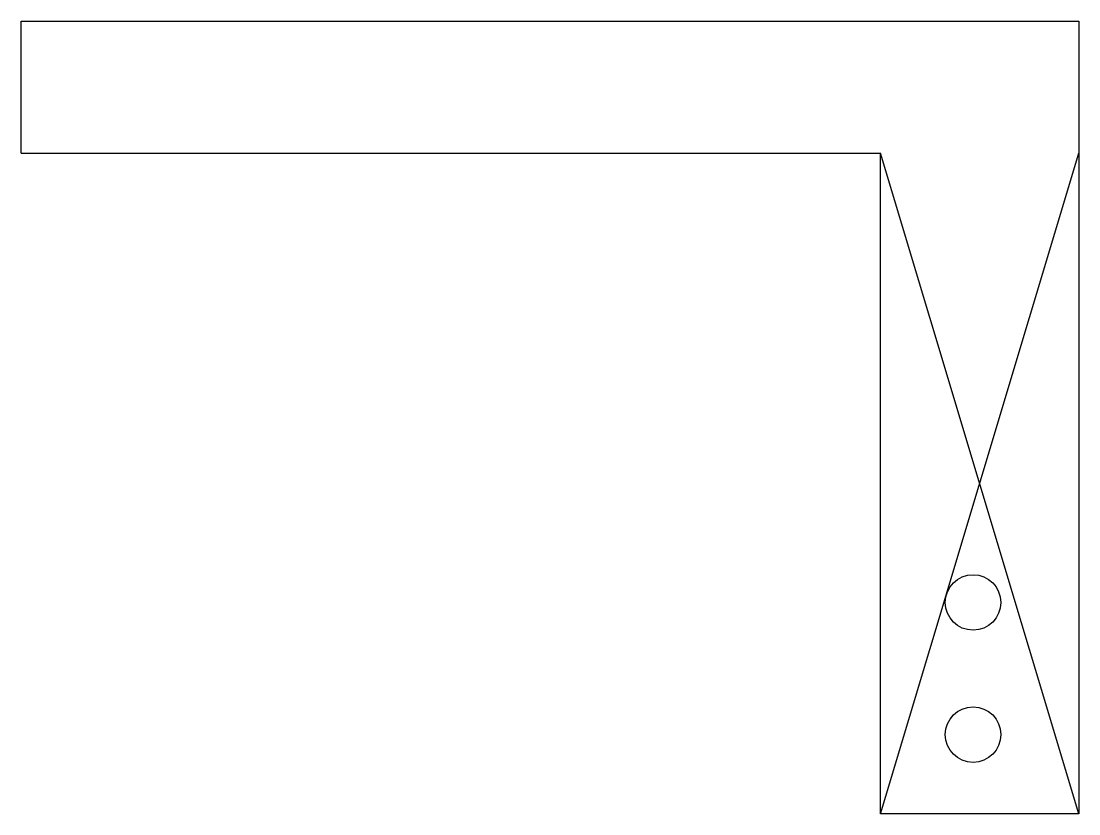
# Model space of a CAD drawing. Header units: millimetres. Extents: x -72.5 to 7.5, y -25 to 35.
import ezdxf

# ---------------------------------------------------------------- set-up
doc = ezdxf.new("R2010")
doc.units = ezdxf.units.MM
doc.layers.get('0').update_dxf_attribs({"linetype": 'CONTINUOUS'})

msp = doc.modelspace()

# ---------------------------------------------------------------- linework, layer by layer
for p, q in [((-72.5, 25), (-72.5, 35)), ((-72.5, 35), (7.5, 35)), ((7.5, 35), (7.5, 25)), ((-72.5, 25), (-7.5, 25)), ((-7.5, -25), (-7.5, 25)), ((7.5, -25), (-7.5, 25)), ((-7.5, -25), (7.5, 25)), ((7.5, 25), (7.5, -25)), ((7.5, -25), (-7.5, -25))]:
    msp.add_line(p, q)
for centre in [(-0.5, -9), (-0.5, -19)]:
    msp.add_circle(centre, 2.1)

doc.saveas('drawing.dxf')
